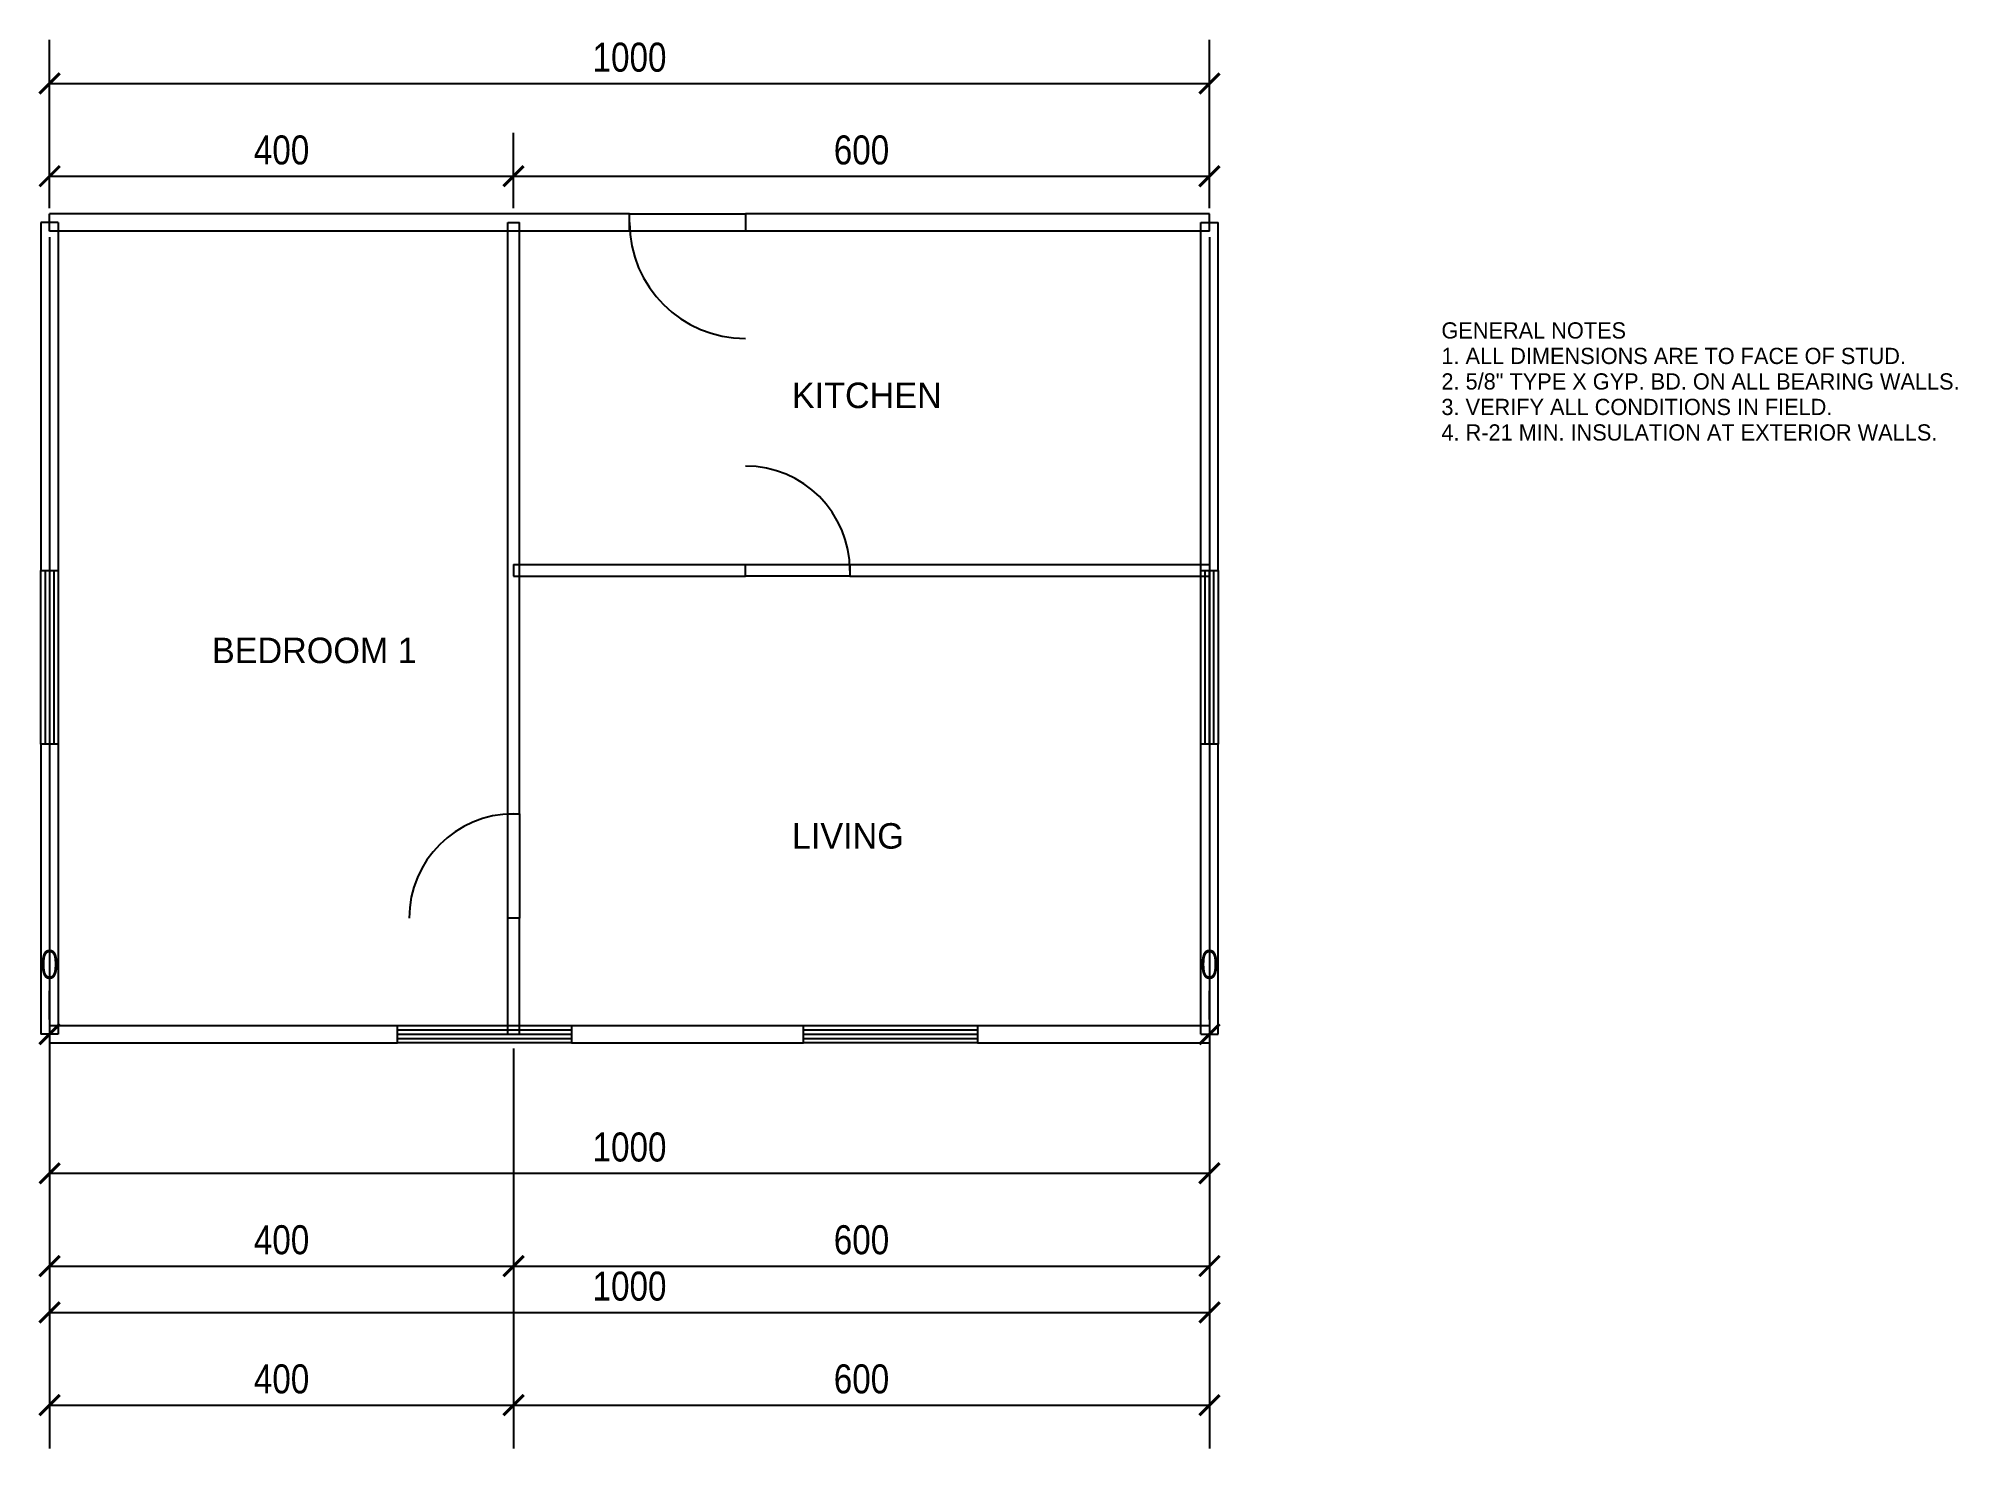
# Model space of a CAD drawing. Header units: metres. Extents: x -0.1 to 16.5, y -3.6 to 8.6.
import ezdxf

# ---------------------------------------------------------------- set-up
doc = ezdxf.new("R2010")
doc.units = ezdxf.units.M
for name, color, linetype in [('A-ANNO-DIMS', 1, 'Continuous'), ('A-ANNO-TEXT', 2, 'Continuous'), ('A-DOOR', 3, 'Continuous'), ('A-GLAZ', 4, 'Continuous'), ('A-WALL', 7, 'Continuous')]:
    doc.layers.add(name, color=color, linetype=linetype)
doc.styles.add('OpenSansCondensed-Light', font='OpenSansCondensed-Light.ttf')
doc.dimstyles.new('EZDXF', dxfattribs={"dimtxt": 0.25, "dimasz": 0.175, "dimexe": 0.375, "dimexo": 0.125, "dimgap": 0.1, "dimtad": 1, "dimlfac": 100, "dimzin": 12, "dimdsep": 46, "dimtxsty": 'OpenSansCondensed-Light', "dimblk": 'ARCHTICK', "dimcen": 2.5, "dimazin": 3, "dimtfac": 0.5, "dimtmove": 2, "dimatfit": 3})

# ---------------------------------------------------------------- blocks, each defined once
blk = doc.blocks.new('_ARCHTICK')
at = {"color": 0, "linetype": 'BYBLOCK', "const_width": 0.15}
blk.add_lwpolyline([(-0.5, -0.5), (0.5, 0.5)], dxfattribs=at)

msp = doc.modelspace()

# ---------------------------------------------------------------- linework, layer by layer
at = {"layer": 'A-DOOR'}
for points in [[(6, 6.925), (5, 6.925), (5, 7.075), (6, 7.075)], [(6, 4.05), (6.9, 4.05), (6.9, 3.95), (6, 3.95)], [(3.95, 1), (3.95, 1.9), (4.05, 1.9), (4.05, 1)]]:
    msp.add_lwpolyline(points, close=True, dxfattribs=at)
for centre, radius, start, end in [((6, 7), 1, 180, 270), ((6, 4), 0.9, 0, 90), ((4, 1), 0.9, 90, 180)]:
    msp.add_arc(centre, radius, start, end, dxfattribs=at)
at = {"layer": 'A-GLAZ'}
for p, q in [((-0.0375, 4), (-0.0375, 2.5)), ((0, 4), (0, 2.5)), ((0.0375, 4), (0.0375, 2.5)), ((9.9625, 2.5), (9.9625, 4)), ((10, 2.5), (10, 4)), ((10.0375, 2.5), (10.0375, 4)), ((3, 0.0375), (4.5, 0.0375)), ((3, 0), (4.5, 0)), ((6.5, 0.0375), (8, 0.0375)), ((6.5, 0), (8, 0)), ((3, -0.0375), (4.5, -0.0375)), ((6.5, -0.0375), (8, -0.0375))]:
    msp.add_line(p, q, dxfattribs=at)
for points in [[(0.075, 4), (0.075, 2.5), (-0.075, 2.5), (-0.075, 4)], [(9.925, 2.5), (9.925, 4), (10.075, 4), (10.075, 2.5)], [(3, 0.075), (4.5, 0.075), (4.5, -0.075), (3, -0.075)], [(6.5, 0.075), (8, 0.075), (8, -0.075), (6.5, -0.075)]]:
    msp.add_lwpolyline(points, close=True, dxfattribs=at)
at = {"layer": 'A-WALL'}
for p, q in [((-0.075, 7), (-0.075, 4)), ((0.075, 7), (-0.075, 7)), ((5, 7.075), (0, 7.075)), ((0, 6.925), (0, 7.075)), ((0.075, 7), (0.075, 4)), ((3.95, 1.9), (3.95, 7)), ((3.95, 7), (4.05, 7)), ((4.05, 1.9), (4.05, 7)), ((10, 7.075), (6, 7.075)), ((9.925, 4), (9.925, 7)), ((9.925, 7), (10.075, 7)), ((10, 6.925), (10, 7.075)), ((10.075, 4), (10.075, 7)), ((5, 6.925), (0, 6.925)), ((10, 6.925), (6, 6.925)), ((4, 4.05), (6, 4.05)), ((4, 4.05), (4, 3.95)), ((6.9, 4.05), (10, 4.05)), ((10, 4.05), (10, 3.95)), ((4, 3.95), (6, 3.95)), ((6.9, 3.95), (10, 3.95)), ((-0.075, 2.5), (-0.075, 0)), ((0.075, 2.5), (0.075, 0)), ((9.925, 0), (9.925, 2.5)), ((10.075, 0), (10.075, 2.5)), ((3.95, 0), (3.95, 1)), ((4.05, 0), (4.05, 1)), ((0.075, 0), (-0.075, 0)), ((0, 0.075), (3, 0.075)), ((0, 0.075), (0, -0.075)), ((3.95, 0), (4.05, 0)), ((4.5, 0.075), (6.5, 0.075)), ((8, 0.075), (10, 0.075)), ((9.925, 0), (10.075, 0)), ((10, 0.075), (10, -0.075)), ((0, -0.075), (3, -0.075)), ((4.5, -0.075), (6.5, -0.075)), ((8, -0.075), (10, -0.075))]:
    msp.add_line(p, q, dxfattribs=at)

# ---------------------------------------------------------------- texts
at = {"layer": 'A-ANNO-TEXT'}
for s, height, p in [('GENERAL NOTES', 0.14, (12, 6)), ('1. ALL DIMENSIONS ARE TO FACE OF STUD.', 0.14, (12, 5.78)), ('2. 5/8" TYPE X GYP. BD. ON ALL BEARING WALLS.', 0.14, (12, 5.56)), ('KITCHEN', 0.22, (6.4, 5.4)), ('3. VERIFY ALL CONDITIONS IN FIELD.', 0.14, (12, 5.34)), ('4. R-21 MIN. INSULATION AT EXTERIOR WALLS.', 0.14, (12, 5.12)), ('BEDROOM 1', 0.22, (1.4, 3.2)), ('LIVING', 0.22, (6.4, 1.6))]:
    msp.add_text(s, height=height, dxfattribs=at).set_placement(p)

# ---------------------------------------------------------------- dimensions: what is measured, and where the dimension line sits
at = {"layer": 'A-ANNO-DIMS'}
for base, p1, p2 in [((0, 8.2), (0, 7), (10, 7)), ((0, 7.4), (0, 7), (4, 7)), ((4, 7.4), (4, 7), (10, 7)), ((0, 0), (0, 0), (0, 7)), ((10, 0), (10, 0), (10, 7)), ((0, -1.2), (0, 0), (10, 0)), ((0, -2), (0, 0), (4, 0)), ((0, -2.4), (0, 0), (10, 0)), ((0, -3.2), (0, 0), (4, 0)), ((4, -2), (4, 0), (10, 0)), ((4, -3.2), (4, 0), (10, 0))]:
    msp.add_linear_dim(base=base, p1=p1, p2=p2, dimstyle='EZDXF', dxfattribs=at).render()

doc.saveas('drawing.dxf')
